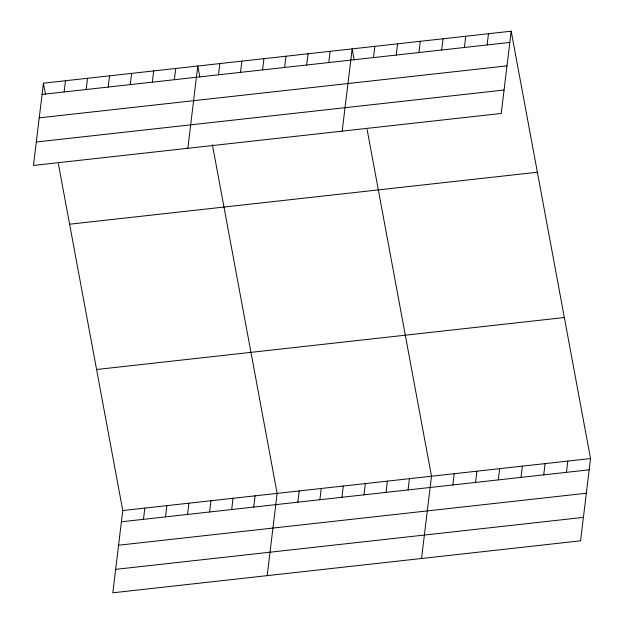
<?xml version="1.0" encoding="UTF-8"?>
<svg xmlns="http://www.w3.org/2000/svg" width="624" height="624" viewBox="0 0 624 624"><rect width="100%" height="100%" fill="white"/><g stroke="black" fill="none" stroke-linecap="round" stroke-linejoin="round"><path stroke-width="0.94" d="M43.423 83.179L33.47 165.438L501.236 113.459L511.189 31.2L43.423 83.179L45.466 94.169M64.116 91.962L65.473 80.73M86.167 89.513L87.524 78.273M108.217 87.064L109.574 75.824M130.268 84.614L131.633 73.375M152.318 82.165L153.683 70.925M174.369 79.708L175.734 68.476M58.383 163.769L122.764 510.541L112.811 592.8L580.577 540.821L590.53 458.562L511.189 31.2M187.832 148.286L197.785 66.027L199.828 77.017M143.458 519.324L144.823 508.092M218.478 74.81L219.835 63.57M165.508 516.875L166.873 505.643M240.529 72.361L241.886 61.121M187.567 514.426L188.924 503.186M262.579 69.911L263.936 58.672M209.617 511.976L210.974 500.737M284.63 67.462L285.995 56.222M231.668 509.527L233.025 498.287M306.68 65.013L308.045 53.773M253.718 507.078L255.076 495.838M328.739 62.556L330.096 51.324M267.173 575.648L277.134 493.389L212.41 144.784M342.194 131.134L352.147 48.875L354.19 59.865M297.82 502.172L299.185 490.94M319.87 499.723L321.235 488.491M373.503 57.587L374.868 46.348M341.929 497.273L343.286 486.034M396.224 55.06L397.589 43.82M363.979 494.824L365.336 483.584M418.946 52.533L420.303 41.301M386.03 492.375L387.387 481.135M441.667 50.014L443.024 38.774M408.08 489.926L409.438 478.686M464.389 47.486L465.746 36.247M421.535 558.496L431.496 476.237L367.107 129.464M487.11 44.959L488.467 33.727M452.852 484.949L454.21 473.71M475.574 482.422L476.931 471.19M498.295 479.903L499.652 468.663M521.009 477.376L522.374 466.136M543.73 474.848L545.095 463.616M566.452 472.329L567.809 461.089M42.065 94.411L509.824 42.44M39.226 117.85L506.992 65.871M36.301 141.999L504.067 90.02M69.607 224.203L537.373 172.232M96.587 369.509L564.346 317.53M122.764 510.541L590.53 458.562M121.407 521.781L589.173 469.802M118.576 545.212L586.334 493.241M115.651 569.361L583.417 517.39"/></g></svg>
